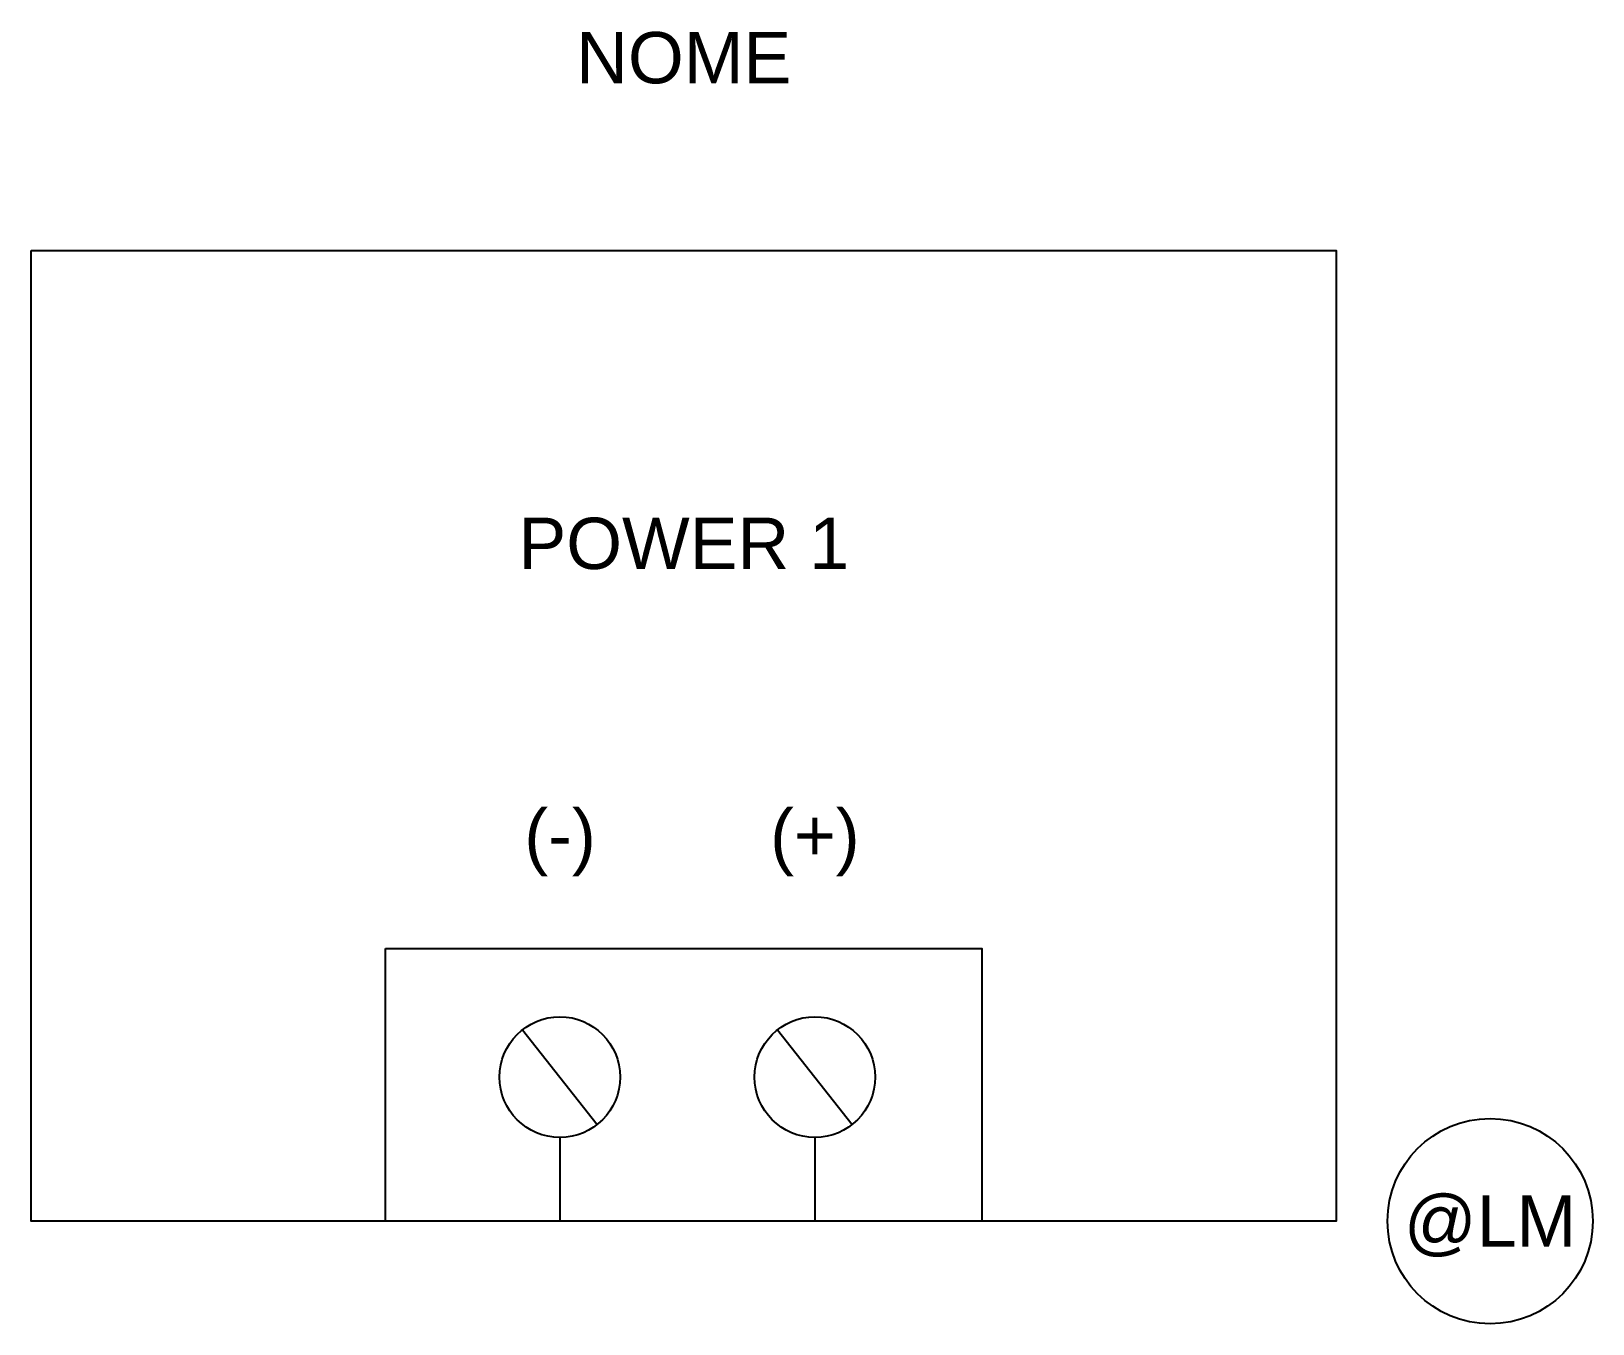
# Model space of a CAD drawing. Header units: millimetres. Extents: x 0 to 60.9, y -4 to 46.4.
import ezdxf
from ezdxf.enums import TextEntityAlignment as Align

# ---------------------------------------------------------------- set-up
doc = ezdxf.new("R2010")
doc.units = ezdxf.units.MM
doc.header["$LTSCALE"] = 10
doc.styles.add('GE STYLE', font='arial.ttf')
doc.styles.get("Standard").update_dxf_attribs({"font": 'arial.ttf'})

msp = doc.modelspace()

# ---------------------------------------------------------------- linework, layer by layer
for p, q in [((19.144, 7.456), (22.06, 3.768)), ((29.082, 7.456), (31.998, 3.768)), ((20.605, 3.261), (20.605, 0)), ((30.54, 3.261), (30.54, 0.002))]:
    msp.add_line(p, q)
for points in [[(0, 37.822), (50.859, 37.822), (50.859, 0), (0, 0)], [(13.807, 10.625), (37.052, 10.625), (37.052, 0), (13.807, 0)]]:
    msp.add_lwpolyline(points, close=True)
for centre, radius in [((20.602, 5.612), 2.351), ((30.54, 5.612), 2.351), ((56.854, -0.001), 4)]:
    msp.add_circle(centre, radius)

# ---------------------------------------------------------------- texts
at = {"style": 'GE STYLE'}
msp.add_text('POWER 1', height=2, dxfattribs=at).set_placement((25.429, 26.412), align=Align.MIDDLE_CENTER)
at = {"color": 255, "flags": 4}
for tag, text, p in [('NOME', 'NOME', (25.429, 45.339)), ('(-)', '(-)', (20.609, 15.044)), ('(+)', '(+)', (30.539, 15.044)), ('@LM', '@LM', (56.853, -0.001))]:
    msp.add_attdef(tag, text=text, height=2, dxfattribs=at).set_placement(p, align=Align.MIDDLE_CENTER)

doc.saveas('drawing.dxf')
